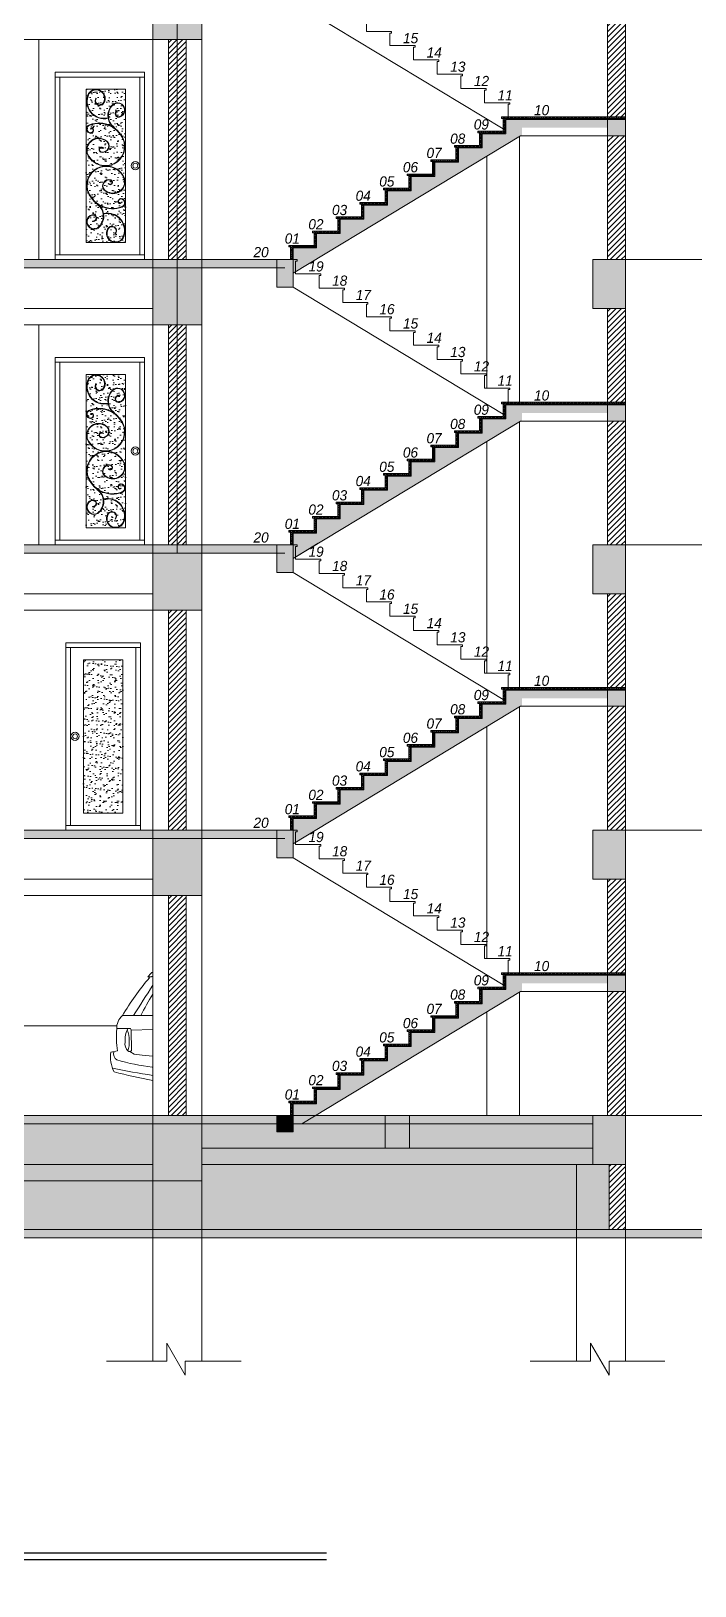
# Model space of a CAD drawing. Header units: millimetres. Extents: x -213 to 151, y -74 to 135.
# Drawn here: x -1.91 to 6.24, y -4.37 to 14.7 of the extents above; entities that cross this region are included whole.
import ezdxf

# ---------------------------------------------------------------- set-up
doc = ezdxf.new("R2010")
doc.units = ezdxf.units.MM
doc.header["$LTSCALE"] = 15
doc.linetypes.add('DASHDOTX2', pattern=[50.8, 25.4, -12.7, 0, -12.7])
doc.layers.add('251', color=251, linetype='Continuous')
doc.layers.add('G', color=8, linetype='Continuous')
doc.styles.get("Standard").update_dxf_attribs({"font": ''})
doc.styles.get('Standard').set_extended_font_data('Flux Architect', italic=True)
pattern_1 = [(45, (-665.703766, 9.939377), (-0.0336759605, 0.0336759605), [])]
pattern_2 = [(45, (-665.703766, 6.439377), (-0.0336759605, 0.0336759605), [])]
pattern_3 = [(45, (-665.703766, 2.939377), (-0.0336759605, 0.0336759605), [])]
pattern_4 = [(45, (-665.703766, -0.560623), (-0.0336759605, 0.0336759605), [])]

# ---------------------------------------------------------------- blocks, each defined once
blk = doc.blocks.new('Main Doorr')
at = {"lineweight": 9}
h = blk.add_hatch(dxfattribs=at)
h.set_pattern_fill('AR-SAND', color=153, scale=53.726984, style=0)
h.set_pattern_definition([(37.5, (633482.83, -6970.605), (-3.38444, 103.52243), [0, -81.66502, 0, -91.33587, 0, -87.30635]), (7.5, (633482.83, -6970.6), (95.08476, 151.6254), [0, -44.05613, 0, -73.60597, 0, -28.20667]), (327.5, (633416.74, -6970.605), (167.31345, 0.30404), [0, -26.86349, 0, -96.70857, 0, -126.25841]), (317.5, (633416.74, -6970.6), (161.51012, 47.15486), [0, -13.43175, 0, -63.39784, 0, -72.53143])])
h.paths.add_polyline_path([(664468, -64986), (664951, -64986), (664951, -63105), (664468, -63105)])
at = {"color": 7, "lineweight": 9}
for p, q in [((665186, -62955), (664086, -62955)), ((664146, -62955), (664146, -65135)), ((664468, -63105), (664468, -64986)), ((664951, -63105), (664468, -63105)), ((664951, -64986), (664951, -63105)), ((665126, -65135), (665126, -62955)), ((664468, -64986), (664951, -64986)), ((664086, -65135), (665186, -65135))]:
    blk.add_line(p, q, dxfattribs=at)
blk.add_lwpolyline([(664086, -65195), (665186, -65195), (665186, -62895), (664086, -62895)], close=True, dxfattribs=at)
at = {"lineweight": 9}
for points in [[(664738, -63461, -0.637528), (664498, -63159, -0.965658), (664687, -63270, -1.139609), (664589, -63214), (664593, -63218, 1.142963), (664682, -63267, 0.965814), (664503, -63161, 0.637746), (664737, -63456)], [(664811, -63578, -0.50473), (664808, -63283, -1.139136), (664878, -63446, -1.237533), (664872, -63364), (664872, -63369, 1.237959), (664877, -63441, 1.137294), (664811, -63287, 0.504199), (664814, -63573)], [(664608, -64513, -0.50473), (664611, -64809, -1.139136), (664541, -64645, -1.237533), (664547, -64728), (664547, -64722, 1.237959), (664542, -64650, 1.137294), (664608, -64804, 0.504199), (664605, -64518)], [(664681, -64630, -0.637528), (664921, -64933, -0.965658), (664732, -64822, -1.139609), (664830, -64877), (664826, -64874, 1.142963), (664737, -64824, 0.965814), (664916, -64930, 0.637746), (664682, -64636)]]:
    blk.add_lwpolyline(points, format="xyb", dxfattribs=at)
for points in [[(664521, -63590, -0.482932), (664554, -63590, -0.577559), (664521, -63646, -0.789134), (664508, -63541, -0.438143), (664938, -63753, -0.939322), (664477, -63887, -0.684665), (664707, -63731, -0.943765), (664645, -63876, -1.249985), (664681, -63826), (664677, -63830, 1.245946), (664647, -63871, 0.94511), (664704, -63735, 0.684848), (664482, -63886, 0.938331), (664933, -63754, 0.438005), (664510, -63546, 0.787082), (664522, -63640, 0.570854), (664550, -63593, 0.476031), (664525, -63593)], [(664898, -64502, -0.482932), (664865, -64501, -0.577559), (664898, -64445, -0.789134), (664911, -64550, -0.438143), (664481, -64339, -0.939322), (664942, -64204, -0.684665), (664713, -64360, -0.943765), (664774, -64216, -1.249985), (664738, -64265), (664742, -64261, 1.245946), (664772, -64221, 0.94511), (664715, -64356, 0.684848), (664937, -64205, 0.938331), (664486, -64337, 0.438005), (664909, -64545, 0.787082), (664898, -64451, 0.570854), (664870, -64498, 0.476031), (664894, -64498)]]:
    blk.add_lwpolyline(points, format="xyb", close=True, dxfattribs=at)
at = {"linetype": 'Continuous', "lineweight": 9}
blk.add_lwpolyline([(664951, -64986), (664468, -64986)], dxfattribs=at)
at = {"color": 7, "lineweight": 9}
for radius in [50, 30]:
    blk.add_circle((665071, -64043), radius, dxfattribs=at)
blk = doc.blocks.new('Indoor')
at = {"lineweight": 5}
h = blk.add_hatch(dxfattribs=at)
h.set_pattern_fill('AR-SAND', color=153, scale=53.726984, style=0)
h.set_pattern_definition([(37.5, (631289.6, 71959.21), (-3.38444, 103.52243), [0, -81.66502, 0, -91.33587, 0, -87.30635]), (7.5, (631289.6, 71959.21), (95.08476, 151.6254), [0, -44.05613, 0, -73.60597, 0, -28.20667]), (327.5, (631223.515, 71959.21), (167.31345, 0.30404), [0, -26.86349, 0, -96.70857, 0, -126.25841]), (317.5, (631223.52, 71959.21), (161.51012, 47.15486), [0, -13.43175, 0, -63.39784, 0, -72.53143])])
h.paths.add_polyline_path([(662275, 13944), (662758, 13944), (662758, 15824), (662275, 15824)])
at = {"color": 7, "lineweight": 5}
for p, q in [((662976, 16034), (662056, 16034)), ((662056, 16034), (662056, 13734)), ((662976, 13734), (662976, 16034)), ((662976, 15974), (662056, 15974)), ((662116, 15974), (662116, 13794)), ((662916, 13794), (662916, 15974)), ((662275, 15824), (662275, 13944)), ((662758, 15824), (662275, 15824)), ((662758, 13944), (662758, 15824)), ((662275, 13944), (662758, 13944)), ((662056, 13794), (662976, 13794)), ((662056, 13734), (662976, 13734))]:
    blk.add_line(p, q, dxfattribs=at)
at = {"linetype": 'Continuous', "lineweight": 5}
blk.add_lwpolyline([(662758, 13944), (662275, 13944)], dxfattribs=at)
at = {"color": 7, "lineweight": 5}
for radius in [50, 30]:
    blk.add_circle((662861, 14886), radius, dxfattribs=at)
blk = doc.blocks.new('01')
at = {"color": 1, "lineweight": -3}
for p, q in [((759112, -50321), (759788, -50321)), ((769811, -50321), (760388, -50321)), ((759796, -50401), (759112, -50401)), ((769811, -50401), (760379, -50401))]:
    blk.add_line(p, q, dxfattribs=at)
blk.add_circle((760088, -50321), 400, dxfattribs=at)

msp = doc.modelspace()

# ---------------------------------------------------------------- hatches: boundary and pattern name
at = {"linetype": 'Continuous', "lineweight": 13}
h = msp.add_hatch(color=256, dxfattribs=at)
h.dxf.hatch_style = 1
h.paths.add_polyline_path([(-0.417, 14.6), (0.183, 14.6), (0.183, 15.4), (-0.417, 15.4)])
at = {"linetype": 'Continuous', "lineweight": 13, "true_color": 0xb64b2b}
h = msp.add_hatch(dxfattribs=at)
h.set_pattern_fill('ANSI31', color=15, scale=0.015)
h.set_pattern_definition(pattern_1)
h.paths.add_polyline_path([(5.383, 13.42), (5.163, 13.42), (5.163, 11.9), (5.383, 11.9)])
h.paths.add_polyline_path([(5.383, 14.8), (5.163, 14.8), (5.163, 13.65), (5.383, 13.65)])
h = msp.add_hatch(dxfattribs=at)
h.set_pattern_fill('ANSI31', color=15, scale=0.015)
h.set_pattern_definition(pattern_1)
h.paths.add_polyline_path([(-0.227, 11.9), (-0.007, 11.9), (-0.007, 14.6), (-0.227, 14.6)])
at = {"linetype": 'Continuous', "lineweight": 13}
h = msp.add_hatch(dxfattribs=at)
h.set_pattern_fill('ANSI31', color=256, scale=0.005)
h.set_pattern_definition([(45, (-665.703766, 9.939377), (-0.01122532015, 0.01122532015), [])])
h.paths.add_polyline_path([(5.383, 13.63), (5.383, 13.65), (3.863, 13.65), (3.863, 13.63), (3.883, 13.63), (3.883, 13.475), (3.573, 13.475), (3.573, 13.455), (3.593, 13.455), (3.593, 13.3), (3.283, 13.3), (3.283, 13.28), (3.303, 13.28), (3.303, 13.125), (2.993, 13.125), (2.993, 13.105), (3.013, 13.105), (3.013, 12.95), (2.703, 12.95), (2.703, 12.93), (2.723, 12.93), (2.723, 12.775), (2.413, 12.775), (2.413, 12.755), (2.433, 12.755), (2.433, 12.6), (2.123, 12.6), (2.123, 12.58), (2.143, 12.58), (2.143, 12.425), (1.833, 12.425), (1.833, 12.405), (1.853, 12.405), (1.853, 12.25), (1.543, 12.25), (1.543, 12.23), (1.563, 12.23), (1.563, 12.075), (1.253, 12.075), (1.253, 12.055), (1.273, 12.055), (1.273, 11.9), (1.293, 11.9), (1.293, 12.055), (1.583, 12.055), (1.583, 12.23), (1.873, 12.23), (1.873, 12.405), (2.163, 12.405), (2.163, 12.58), (2.453, 12.58), (2.453, 12.755), (2.743, 12.755), (2.743, 12.93), (3.033, 12.93), (3.033, 13.105), (3.323, 13.105), (3.323, 13.28), (3.613, 13.28), (3.613, 13.455), (3.903, 13.455), (3.903, 13.63)])
h = msp.add_hatch(dxfattribs=at)
h.set_pattern_fill('ARKHID16', color=5, scale=0.03, pattern_type=2)
h.set_pattern_definition([(0, (-665.703766, 9.940877), (0.03, 0.03), [0.0015, -0.0105, 0, -0.015, 0, -0.003]), (0, (-665.703766, 9.949877), (0.03, 0.03), [0, -0.0105, 0.0015, -0.015, 0, -0.003]), (0, (-665.703766, 9.955877), (0.03, 0.03), [0, -0.012, 0, -0.0135, 0.0015, -0.003]), (0, (-665.703766, 9.967877), (0.03, 0.03), [0, -0.012, 0.0015, -0.0135, 0, -0.003]), (90, (-665.703766, 9.939377), (-0.03, 0.03), [0.0015, -0.0285]), (90, (-665.691766, 9.939377), (-0.03, 0.03), [-0.0105, 0.0015, -0.009, 0, -0.0075, 0.0015]), (90, (-665.676766, 9.939377), (-0.03, 0.03), [0, -0.015, 0.0015, -0.0075, 0, -0.006]), (90, (-665.700766, 9.939377), (-0.015, 0.015), [0, -0.0045, 0, -0.0045, 0, -0.006]), (90, (-665.697766, 9.940877), (-0.015, 0.015), [0, -0.006, 0, -0.0045, 0, -0.0045]), (90, (-665.694766, 9.939377), (-0.015, 0.015), [0, -0.006, 0, -0.006, 0, -0.003]), (90, (-665.688766, 9.942377), (-0.015, 0.015), [0, -0.0045, 0, -0.006, 0, -0.0045]), (45, (-665.703766, 9.939377), (2e-18, 0.02999999995), [0.0021213, -0.01272792, 0.0021213, -0.0254558868]), (135, (-665.691766, 9.939377), (2e-18, 0.02999999995), [-0.021213, 0.0021213, -0.0169708068, 0.0021213])])
h.paths.add_polyline_path([(1.293, 11.9), (1.293, 12.055), (1.583, 12.055), (1.583, 12.23), (1.873, 12.23), (1.873, 12.405), (2.163, 12.405), (2.163, 12.58), (2.453, 12.58), (2.453, 12.755), (2.743, 12.755), (2.743, 12.93), (3.033, 12.93), (3.033, 13.105), (3.323, 13.105), (3.323, 13.28), (3.613, 13.28), (3.613, 13.455), (3.903, 13.455), (3.903, 13.63), (5.383, 13.63), (5.383, 13.62), (3.913, 13.62), (3.913, 13.445), (3.623, 13.445), (3.623, 13.27), (3.333, 13.27), (3.333, 13.095), (3.043, 13.095), (3.043, 12.92), (2.753, 12.92), (2.753, 12.745), (2.463, 12.745), (2.463, 12.57), (2.173, 12.57), (2.173, 12.395), (1.883, 12.395), (1.883, 12.22), (1.593, 12.22), (1.593, 12.045), (1.303, 12.045), (1.303, 11.9)])
h = msp.add_hatch(color=256, dxfattribs=at)
h.dxf.hatch_style = 1
h.paths.add_polyline_path([(3.883, 13.292), (3.883, 13.445), (3.623, 13.445), (3.623, 13.27), (3.333, 13.27), (3.333, 13.095), (3.043, 13.095), (3.043, 12.92), (2.753, 12.92), (2.753, 12.745), (2.463, 12.745), (2.463, 12.57), (2.173, 12.57), (2.173, 12.395), (1.883, 12.395), (1.883, 12.22), (1.593, 12.22), (1.593, 12.045), (1.303, 12.045), (1.303, 11.9), (1.303, 11.735)])
h.paths.add_polyline_path([(4.113, 13.52), (5.163, 13.52), (5.163, 13.62), (3.913, 13.62), (3.913, 13.445), (3.883, 13.445), (3.883, 13.292), (4.095, 13.42), (4.113, 13.42)])
h.paths.add_polyline_path([(5.383, 13.62), (5.163, 13.62), (5.163, 13.42), (5.383, 13.42)])
h = msp.add_hatch(color=256, dxfattribs=at)
h.dxf.hatch_style = 1
h.paths.add_polyline_path([(-8.417, 11.9), (-9.217, 11.9), (-9.217, 11.8), (-8.417, 11.8)])
h.paths.add_polyline_path([(1.103, 11.8), (1.103, 11.9), (-7.817, 11.9), (-7.817, 11.8)])
h = msp.add_hatch(color=256, dxfattribs=at)
h.dxf.hatch_style = 1
h.paths.add_polyline_path([(-0.417, 11.1), (0.183, 11.1), (0.183, 11.9), (-0.417, 11.9)])
h = msp.add_hatch(color=256, dxfattribs=at)
h.dxf.hatch_style = 1
h.paths.add_polyline_path([(1.303, 11.9), (1.103, 11.9), (1.103, 11.56), (1.303, 11.56)])
h = msp.add_hatch(color=256, dxfattribs=at)
h.dxf.hatch_style = 1
h.paths.add_polyline_path([(4.983, 11.3), (5.383, 11.3), (5.383, 11.9), (4.983, 11.9)])
at = {"linetype": 'Continuous', "lineweight": 13, "true_color": 0xb64b2b}
h = msp.add_hatch(dxfattribs=at)
h.set_pattern_fill('ANSI31', color=15, scale=0.015)
h.set_pattern_definition(pattern_2)
h.paths.add_polyline_path([(5.383, 9.92), (5.163, 9.92), (5.163, 8.4), (5.383, 8.4)])
h.paths.add_polyline_path([(5.383, 11.3), (5.163, 11.3), (5.163, 10.15), (5.383, 10.15)])
h = msp.add_hatch(dxfattribs=at)
h.set_pattern_fill('ANSI31', color=15, scale=0.015)
h.set_pattern_definition(pattern_2)
h.paths.add_polyline_path([(-0.227, 8.4), (-0.007, 8.4), (-0.007, 11.1), (-0.227, 11.1)])
at = {"linetype": 'Continuous', "lineweight": 13}
h = msp.add_hatch(dxfattribs=at)
h.set_pattern_fill('ANSI31', color=256, scale=0.005)
h.set_pattern_definition([(45, (-665.703766, 6.439377), (-0.01122532015, 0.01122532015), [])])
h.paths.add_polyline_path([(5.383, 10.13), (5.383, 10.15), (3.863, 10.15), (3.863, 10.13), (3.883, 10.13), (3.883, 9.975), (3.573, 9.975), (3.573, 9.955), (3.593, 9.955), (3.593, 9.8), (3.283, 9.8), (3.283, 9.78), (3.303, 9.78), (3.303, 9.625), (2.993, 9.625), (2.993, 9.605), (3.013, 9.605), (3.013, 9.45), (2.703, 9.45), (2.703, 9.43), (2.723, 9.43), (2.723, 9.275), (2.413, 9.275), (2.413, 9.255), (2.433, 9.255), (2.433, 9.1), (2.123, 9.1), (2.123, 9.08), (2.143, 9.08), (2.143, 8.925), (1.833, 8.925), (1.833, 8.905), (1.853, 8.905), (1.853, 8.75), (1.543, 8.75), (1.543, 8.73), (1.563, 8.73), (1.563, 8.575), (1.253, 8.575), (1.253, 8.555), (1.273, 8.555), (1.273, 8.4), (1.293, 8.4), (1.293, 8.555), (1.583, 8.555), (1.583, 8.73), (1.873, 8.73), (1.873, 8.905), (2.163, 8.905), (2.163, 9.08), (2.453, 9.08), (2.453, 9.255), (2.743, 9.255), (2.743, 9.43), (3.033, 9.43), (3.033, 9.605), (3.323, 9.605), (3.323, 9.78), (3.613, 9.78), (3.613, 9.955), (3.903, 9.955), (3.903, 10.13)])
h = msp.add_hatch(dxfattribs=at)
h.set_pattern_fill('ARKHID16', color=5, scale=0.03, pattern_type=2)
h.set_pattern_definition([(0, (-665.703766, 6.440877), (0.03, 0.03), [0.0015, -0.0105, 0, -0.015, 0, -0.003]), (0, (-665.703766, 6.449877), (0.03, 0.03), [0, -0.0105, 0.0015, -0.015, 0, -0.003]), (0, (-665.703766, 6.455877), (0.03, 0.03), [0, -0.012, 0, -0.0135, 0.0015, -0.003]), (0, (-665.703766, 6.467877), (0.03, 0.03), [0, -0.012, 0.0015, -0.0135, 0, -0.003]), (90, (-665.703766, 6.439377), (-0.03, 0.03), [0.0015, -0.0285]), (90, (-665.691766, 6.439377), (-0.03, 0.03), [-0.0105, 0.0015, -0.009, 0, -0.0075, 0.0015]), (90, (-665.676766, 6.439377), (-0.03, 0.03), [0, -0.015, 0.0015, -0.0075, 0, -0.006]), (90, (-665.700766, 6.439377), (-0.015, 0.015), [0, -0.0045, 0, -0.0045, 0, -0.006]), (90, (-665.697766, 6.440877), (-0.015, 0.015), [0, -0.006, 0, -0.0045, 0, -0.0045]), (90, (-665.694766, 6.439377), (-0.015, 0.015), [0, -0.006, 0, -0.006, 0, -0.003]), (90, (-665.688766, 6.442377), (-0.015, 0.015), [0, -0.0045, 0, -0.006, 0, -0.0045]), (45, (-665.703766, 6.439377), (2e-18, 0.02999999995), [0.0021213, -0.01272792, 0.0021213, -0.0254558868]), (135, (-665.691766, 6.439377), (2e-18, 0.02999999995), [-0.021213, 0.0021213, -0.0169708068, 0.0021213])])
h.paths.add_polyline_path([(1.293, 8.4), (1.293, 8.555), (1.583, 8.555), (1.583, 8.73), (1.873, 8.73), (1.873, 8.905), (2.163, 8.905), (2.163, 9.08), (2.453, 9.08), (2.453, 9.255), (2.743, 9.255), (2.743, 9.43), (3.033, 9.43), (3.033, 9.605), (3.323, 9.605), (3.323, 9.78), (3.613, 9.78), (3.613, 9.955), (3.903, 9.955), (3.903, 10.13), (5.383, 10.13), (5.383, 10.12), (3.913, 10.12), (3.913, 9.945), (3.623, 9.945), (3.623, 9.77), (3.333, 9.77), (3.333, 9.595), (3.043, 9.595), (3.043, 9.42), (2.753, 9.42), (2.753, 9.245), (2.463, 9.245), (2.463, 9.07), (2.173, 9.07), (2.173, 8.895), (1.883, 8.895), (1.883, 8.72), (1.593, 8.72), (1.593, 8.545), (1.303, 8.545), (1.303, 8.4)])
h = msp.add_hatch(color=256, dxfattribs=at)
h.dxf.hatch_style = 1
h.paths.add_polyline_path([(3.883, 9.792), (3.883, 9.945), (3.623, 9.945), (3.623, 9.77), (3.333, 9.77), (3.333, 9.595), (3.043, 9.595), (3.043, 9.42), (2.753, 9.42), (2.753, 9.245), (2.463, 9.245), (2.463, 9.07), (2.173, 9.07), (2.173, 8.895), (1.883, 8.895), (1.883, 8.72), (1.593, 8.72), (1.593, 8.545), (1.303, 8.545), (1.303, 8.4), (1.303, 8.235)])
h.paths.add_polyline_path([(4.113, 10.02), (5.163, 10.02), (5.163, 10.12), (3.913, 10.12), (3.913, 9.945), (3.883, 9.945), (3.883, 9.792), (4.095, 9.92), (4.113, 9.92)])
h.paths.add_polyline_path([(5.383, 10.12), (5.163, 10.12), (5.163, 9.92), (5.383, 9.92)])
h = msp.add_hatch(color=256, dxfattribs=at)
h.dxf.hatch_style = 1
h.paths.add_polyline_path([(-8.417, 8.4), (-9.217, 8.4), (-9.217, 8.3), (-8.417, 8.3)])
h.paths.add_polyline_path([(1.103, 8.3), (1.103, 8.4), (-7.817, 8.4), (-7.817, 8.3)])
h = msp.add_hatch(color=256, dxfattribs=at)
h.dxf.hatch_style = 1
h.paths.add_polyline_path([(1.103, 8.3), (1.103, 8.4), (-7.817, 8.4), (-7.817, 8.3)])
h = msp.add_hatch(color=256, dxfattribs=at)
h.dxf.hatch_style = 1
h.paths.add_polyline_path([(-0.417, 7.6), (0.183, 7.6), (0.183, 8.4), (-0.417, 8.4)])
h = msp.add_hatch(color=256, dxfattribs=at)
h.dxf.hatch_style = 1
h.paths.add_polyline_path([(-0.417, 7.6), (0.183, 7.6), (0.183, 8.4), (-0.417, 8.4)])
h = msp.add_hatch(color=256, dxfattribs=at)
h.dxf.hatch_style = 1
h.paths.add_polyline_path([(1.303, 8.4), (1.103, 8.4), (1.103, 8.06), (1.303, 8.06)])
h = msp.add_hatch(color=256, dxfattribs=at)
h.dxf.hatch_style = 1
h.paths.add_polyline_path([(1.303, 8.4), (1.103, 8.4), (1.103, 8.06), (1.303, 8.06)])
h = msp.add_hatch(color=256, dxfattribs=at)
h.dxf.hatch_style = 1
h.paths.add_polyline_path([(4.983, 7.8), (5.383, 7.8), (5.383, 8.4), (4.983, 8.4)])
at = {"linetype": 'Continuous', "lineweight": 13, "true_color": 0xb64b2b}
h = msp.add_hatch(dxfattribs=at)
h.set_pattern_fill('ANSI31', color=15, scale=0.015)
h.set_pattern_definition(pattern_3)
h.paths.add_polyline_path([(5.383, 6.42), (5.163, 6.42), (5.163, 4.9), (5.383, 4.9)])
h.paths.add_polyline_path([(5.383, 7.8), (5.163, 7.8), (5.163, 6.65), (5.383, 6.65)])
h = msp.add_hatch(dxfattribs=at)
h.set_pattern_fill('ANSI31', color=15, scale=0.015)
h.set_pattern_definition(pattern_3)
h.paths.add_polyline_path([(-0.227, 4.9), (-0.007, 4.9), (-0.007, 7.6), (-0.227, 7.6)])
at = {"linetype": 'Continuous', "lineweight": 13}
h = msp.add_hatch(dxfattribs=at)
h.set_pattern_fill('ANSI31', color=256, scale=0.005)
h.set_pattern_definition([(45, (-665.703766, 2.939377), (-0.01122532015, 0.01122532015), [])])
h.paths.add_polyline_path([(5.383, 6.63), (5.383, 6.65), (3.863, 6.65), (3.863, 6.63), (3.883, 6.63), (3.883, 6.475), (3.573, 6.475), (3.573, 6.455), (3.593, 6.455), (3.593, 6.3), (3.283, 6.3), (3.283, 6.28), (3.303, 6.28), (3.303, 6.125), (2.993, 6.125), (2.993, 6.105), (3.013, 6.105), (3.013, 5.95), (2.703, 5.95), (2.703, 5.93), (2.723, 5.93), (2.723, 5.775), (2.413, 5.775), (2.413, 5.755), (2.433, 5.755), (2.433, 5.6), (2.123, 5.6), (2.123, 5.58), (2.143, 5.58), (2.143, 5.425), (1.833, 5.425), (1.833, 5.405), (1.853, 5.405), (1.853, 5.25), (1.543, 5.25), (1.543, 5.23), (1.563, 5.23), (1.563, 5.075), (1.253, 5.075), (1.253, 5.055), (1.273, 5.055), (1.273, 4.9), (1.293, 4.9), (1.293, 5.055), (1.583, 5.055), (1.583, 5.23), (1.873, 5.23), (1.873, 5.405), (2.163, 5.405), (2.163, 5.58), (2.453, 5.58), (2.453, 5.755), (2.743, 5.755), (2.743, 5.93), (3.033, 5.93), (3.033, 6.105), (3.323, 6.105), (3.323, 6.28), (3.613, 6.28), (3.613, 6.455), (3.903, 6.455), (3.903, 6.63)])
h = msp.add_hatch(dxfattribs=at)
h.set_pattern_fill('ARKHID16', color=5, scale=0.03, pattern_type=2)
h.set_pattern_definition([(0, (-665.703766, 2.940877), (0.03, 0.03), [0.0015, -0.0105, 0, -0.015, 0, -0.003]), (0, (-665.703766, 2.949877), (0.03, 0.03), [0, -0.0105, 0.0015, -0.015, 0, -0.003]), (0, (-665.703766, 2.955877), (0.03, 0.03), [0, -0.012, 0, -0.0135, 0.0015, -0.003]), (0, (-665.703766, 2.967877), (0.03, 0.03), [0, -0.012, 0.0015, -0.0135, 0, -0.003]), (90, (-665.703766, 2.939377), (-0.03, 0.03), [0.0015, -0.0285]), (90, (-665.691766, 2.939377), (-0.03, 0.03), [-0.0105, 0.0015, -0.009, 0, -0.0075, 0.0015]), (90, (-665.676766, 2.939377), (-0.03, 0.03), [0, -0.015, 0.0015, -0.0075, 0, -0.006]), (90, (-665.700766, 2.939377), (-0.015, 0.015), [0, -0.0045, 0, -0.0045, 0, -0.006]), (90, (-665.697766, 2.940877), (-0.015, 0.015), [0, -0.006, 0, -0.0045, 0, -0.0045]), (90, (-665.694766, 2.939377), (-0.015, 0.015), [0, -0.006, 0, -0.006, 0, -0.003]), (90, (-665.688766, 2.942377), (-0.015, 0.015), [0, -0.0045, 0, -0.006, 0, -0.0045]), (45, (-665.703766, 2.939377), (2e-18, 0.02999999995), [0.0021213, -0.01272792, 0.0021213, -0.0254558868]), (135, (-665.691766, 2.939377), (2e-18, 0.02999999995), [-0.021213, 0.0021213, -0.0169708068, 0.0021213])])
h.paths.add_polyline_path([(1.293, 4.9), (1.293, 5.055), (1.583, 5.055), (1.583, 5.23), (1.873, 5.23), (1.873, 5.405), (2.163, 5.405), (2.163, 5.58), (2.453, 5.58), (2.453, 5.755), (2.743, 5.755), (2.743, 5.93), (3.033, 5.93), (3.033, 6.105), (3.323, 6.105), (3.323, 6.28), (3.613, 6.28), (3.613, 6.455), (3.903, 6.455), (3.903, 6.63), (5.383, 6.63), (5.383, 6.62), (3.913, 6.62), (3.913, 6.445), (3.623, 6.445), (3.623, 6.27), (3.333, 6.27), (3.333, 6.095), (3.043, 6.095), (3.043, 5.92), (2.753, 5.92), (2.753, 5.745), (2.463, 5.745), (2.463, 5.57), (2.173, 5.57), (2.173, 5.395), (1.883, 5.395), (1.883, 5.22), (1.593, 5.22), (1.593, 5.045), (1.303, 5.045), (1.303, 4.9)])
h = msp.add_hatch(color=256, dxfattribs=at)
h.dxf.hatch_style = 1
h.paths.add_polyline_path([(3.883, 6.292), (3.883, 6.445), (3.623, 6.445), (3.623, 6.27), (3.333, 6.27), (3.333, 6.095), (3.043, 6.095), (3.043, 5.92), (2.753, 5.92), (2.753, 5.745), (2.463, 5.745), (2.463, 5.57), (2.173, 5.57), (2.173, 5.395), (1.883, 5.395), (1.883, 5.22), (1.593, 5.22), (1.593, 5.045), (1.303, 5.045), (1.303, 4.9), (1.303, 4.735)])
h.paths.add_polyline_path([(4.113, 6.52), (5.163, 6.52), (5.163, 6.62), (3.913, 6.62), (3.913, 6.445), (3.883, 6.445), (3.883, 6.292), (4.095, 6.42), (4.113, 6.42)])
h.paths.add_polyline_path([(5.383, 6.62), (5.163, 6.62), (5.163, 6.42), (5.383, 6.42)])
h = msp.add_hatch(color=256, dxfattribs=at)
h.dxf.hatch_style = 1
h.paths.add_polyline_path([(1.103, 4.8), (1.103, 4.9), (-7.817, 4.9), (-7.817, 4.8)])
h = msp.add_hatch(color=256, dxfattribs=at)
h.dxf.hatch_style = 1
h.paths.add_polyline_path([(-0.417, 4.1), (0.183, 4.1), (0.183, 4.9), (-0.417, 4.9)])
h = msp.add_hatch(color=256, dxfattribs=at)
h.dxf.hatch_style = 1
h.paths.add_polyline_path([(1.303, 4.9), (1.103, 4.9), (1.103, 4.56), (1.303, 4.56)])
h = msp.add_hatch(color=256, dxfattribs=at)
h.dxf.hatch_style = 1
h.paths.add_polyline_path([(4.983, 4.3), (5.383, 4.3), (5.383, 4.9), (4.983, 4.9)])
at = {"linetype": 'Continuous', "lineweight": 13, "true_color": 0xb64b2b}
h = msp.add_hatch(dxfattribs=at)
h.set_pattern_fill('ANSI31', color=15, scale=0.015)
h.set_pattern_definition(pattern_4)
h.paths.add_polyline_path([(5.383, 2.92), (5.163, 2.92), (5.163, 1.4), (5.383, 1.4)])
h.paths.add_polyline_path([(5.383, 4.3), (5.163, 4.3), (5.163, 3.15), (5.383, 3.15)])
h = msp.add_hatch(dxfattribs=at)
h.set_pattern_fill('ANSI31', color=15, scale=0.015)
h.set_pattern_definition(pattern_4)
h.paths.add_polyline_path([(-0.227, 1.4), (-0.007, 1.4), (-0.007, 4.1), (-0.227, 4.1)])
at = {"linetype": 'Continuous', "lineweight": 13}
h = msp.add_hatch(dxfattribs=at)
h.set_pattern_fill('ANSI31', color=256, scale=0.005)
h.set_pattern_definition([(45, (-665.703766, -0.560623), (-0.01122532015, 0.01122532015), [])])
h.paths.add_polyline_path([(5.383, 3.13), (5.383, 3.15), (3.863, 3.15), (3.863, 3.13), (3.883, 3.13), (3.883, 2.975), (3.573, 2.975), (3.573, 2.955), (3.593, 2.955), (3.593, 2.8), (3.283, 2.8), (3.283, 2.78), (3.303, 2.78), (3.303, 2.625), (2.993, 2.625), (2.993, 2.605), (3.013, 2.605), (3.013, 2.45), (2.703, 2.45), (2.703, 2.43), (2.723, 2.43), (2.723, 2.275), (2.413, 2.275), (2.413, 2.255), (2.433, 2.255), (2.433, 2.1), (2.123, 2.1), (2.123, 2.08), (2.143, 2.08), (2.143, 1.925), (1.833, 1.925), (1.833, 1.905), (1.853, 1.905), (1.853, 1.75), (1.543, 1.75), (1.543, 1.73), (1.563, 1.73), (1.563, 1.575), (1.253, 1.575), (1.253, 1.555), (1.273, 1.555), (1.273, 1.4), (1.293, 1.4), (1.293, 1.555), (1.583, 1.555), (1.583, 1.73), (1.873, 1.73), (1.873, 1.905), (2.163, 1.905), (2.163, 2.08), (2.453, 2.08), (2.453, 2.255), (2.743, 2.255), (2.743, 2.43), (3.033, 2.43), (3.033, 2.605), (3.323, 2.605), (3.323, 2.78), (3.613, 2.78), (3.613, 2.955), (3.903, 2.955), (3.903, 3.13)])
h = msp.add_hatch(dxfattribs=at)
h.set_pattern_fill('ARKHID16', color=5, scale=0.03, pattern_type=2)
h.set_pattern_definition([(0, (-665.703766, -0.559123), (0.03, 0.03), [0.0015, -0.0105, 0, -0.015, 0, -0.003]), (0, (-665.703766, -0.550123), (0.03, 0.03), [0, -0.0105, 0.0015, -0.015, 0, -0.003]), (0, (-665.703766, -0.544123), (0.03, 0.03), [0, -0.012, 0, -0.0135, 0.0015, -0.003]), (0, (-665.703766, -0.532123), (0.03, 0.03), [0, -0.012, 0.0015, -0.0135, 0, -0.003]), (90, (-665.703766, -0.560623), (-0.03, 0.03), [0.0015, -0.0285]), (90, (-665.691766, -0.560623), (-0.03, 0.03), [-0.0105, 0.0015, -0.009, 0, -0.0075, 0.0015]), (90, (-665.676766, -0.560623), (-0.03, 0.03), [0, -0.015, 0.0015, -0.0075, 0, -0.006]), (90, (-665.700766, -0.560623), (-0.015, 0.015), [0, -0.0045, 0, -0.0045, 0, -0.006]), (90, (-665.697766, -0.559123), (-0.015, 0.015), [0, -0.006, 0, -0.0045, 0, -0.0045]), (90, (-665.694766, -0.560623), (-0.015, 0.015), [0, -0.006, 0, -0.006, 0, -0.003]), (90, (-665.688766, -0.557623), (-0.015, 0.015), [0, -0.0045, 0, -0.006, 0, -0.0045]), (45, (-665.703766, -0.560623), (2e-18, 0.02999999995), [0.0021213, -0.01272792, 0.0021213, -0.0254558868]), (135, (-665.691766, -0.560623), (2e-18, 0.02999999995), [-0.021213, 0.0021213, -0.0169708068, 0.0021213])])
h.paths.add_polyline_path([(1.293, 1.4), (1.293, 1.555), (1.583, 1.555), (1.583, 1.73), (1.873, 1.73), (1.873, 1.905), (2.163, 1.905), (2.163, 2.08), (2.453, 2.08), (2.453, 2.255), (2.743, 2.255), (2.743, 2.43), (3.033, 2.43), (3.033, 2.605), (3.323, 2.605), (3.323, 2.78), (3.613, 2.78), (3.613, 2.955), (3.903, 2.955), (3.903, 3.13), (5.383, 3.13), (5.383, 3.12), (3.913, 3.12), (3.913, 2.945), (3.623, 2.945), (3.623, 2.77), (3.333, 2.77), (3.333, 2.595), (3.043, 2.595), (3.043, 2.42), (2.753, 2.42), (2.753, 2.245), (2.463, 2.245), (2.463, 2.07), (2.173, 2.07), (2.173, 1.895), (1.883, 1.895), (1.883, 1.72), (1.593, 1.72), (1.593, 1.545), (1.303, 1.545), (1.303, 1.4)])
h = msp.add_hatch(color=256, dxfattribs=at)
h.dxf.hatch_style = 1
h.paths.add_polyline_path([(4.113, 3.02), (5.163, 3.02), (5.163, 3.12), (3.913, 3.12), (3.913, 2.945), (3.883, 2.945), (3.883, 2.792), (4.095, 2.92), (4.113, 2.92)])
h.paths.add_polyline_path([(5.383, 3.12), (5.163, 3.12), (5.163, 2.92), (5.383, 2.92)])
h.paths.add_polyline_path([(1.303, 1.3), (1.41, 1.3), (3.883, 2.792), (3.883, 2.945), (3.623, 2.945), (3.623, 2.77), (3.333, 2.77), (3.333, 2.595), (3.043, 2.595), (3.043, 2.42), (2.753, 2.42), (2.753, 2.245), (2.463, 2.245), (2.463, 2.07), (2.173, 2.07), (2.173, 1.895), (1.883, 1.895), (1.883, 1.72), (1.593, 1.72), (1.593, 1.545), (1.303, 1.545)])
h = msp.add_hatch(color=256, dxfattribs=at)
h.dxf.hatch_style = 1
h.paths.add_polyline_path([(4.983, 1.3), (4.983, 1.4), (-7.817, 1.4), (-7.817, 1.3)])
h = msp.add_hatch(color=256, dxfattribs=at)
h.dxf.hatch_style = 1
h.paths.add_polyline_path([(-0.417, 0.6), (0.183, 0.6), (0.183, 1.4), (-0.417, 1.4)])
h = msp.add_hatch(color=256, dxfattribs=at)
h.dxf.hatch_style = 1
h.paths.add_polyline_path([(1.303, 1.4), (1.103, 1.4), (1.103, 1.2), (1.303, 1.2)])
h = msp.add_hatch(color=256, dxfattribs=at)
h.dxf.hatch_style = 1
h.paths.add_polyline_path([(2.733, 1.4), (2.433, 1.4), (2.433, 1), (2.733, 1)])
h = msp.add_hatch(color=256, dxfattribs=at)
h.dxf.hatch_style = 1
h.paths.add_polyline_path([(4.983, 0.8), (5.383, 0.8), (5.383, 1.4), (4.983, 1.4)])
h = msp.add_hatch(dxfattribs=at)
h.set_pattern_fill('AR-CONC', color=256, scale=0.002)
h.set_pattern_definition([(50, (-665.70377, 52.23938), (0.36436934, -0.03187817), [0.0381, -0.4191]), (355, (-665.70377, 52.23938), (-0.07048684, 0.3821137), [0.03048, -0.33528117]), (100.451445, (-665.6734, 52.23672), (0.2938825, 0.3502355), [0.03238002, -0.35618049]), (46.1842, (-665.70377, 52.34098), (0.54215808, -0.08408466), [0.05715, -0.62865]), (96.63556, (-665.6586, 52.33397), (0.47480827, 0.49485225), [0.04857005, -0.5342712]), (351.18415, (-665.70377, 52.341), (0.47480827, 0.49485225), [0.04571993, -0.50291946]), (21, (-665.65297, 52.31558), (0.30322878, -0.2045304), [0.0381, -0.4191]), (326, (-665.65297, 52.31558), (0.12360406, 0.36837593), [0.03048, -0.33528]), (71.451445, (-665.6277, 52.29853), (0.42683284, 0.16384554), [0.03238002, -0.35617988]), (37.5, (-665.70377, 52.23938), (0.006177207, 0.169110078), [0, -0.331216, 0, -0.34036, 0, -0.33655]), (7.5, (-665.70377, 52.23938), (0.133639325, 0.20036115), [0, -0.194056, 0, -0.323596, 0, -0.12827]), (327.5, (-665.81705, 52.23938), (0.27118119, -0.011457488), [0, -0.127, 0, -0.39624, 0, -0.52578]), (317.5, (-665.86785, 52.23938), (0.29625836, 0.05085298), [0, -0.1651, 0, -0.263144, 0, -0.37338])])
h.paths.add_polyline_path([(-8.417, 0.6), (-8.417, 1.072), (-10.194, 0), (-8.417, 0)])
h.paths.add_polyline_path([(-7.817, 0.6), (-8.117, 0.6), (-8.117, 0), (-7.817, 0)])
h.paths.add_polyline_path([(-8.117, 0.6), (-8.217, 0.6), (-8.217, 0), (-8.117, 0)])
h.paths.add_polyline_path([(-0.417, 0.6), (-7.817, 0.6), (-7.817, 0), (-0.417, 0)])
h.paths.add_polyline_path([(-0.417, 0.8), (-7.817, 0.8), (-7.817, 0.6), (-0.417, 0.6)])
h.paths.add_polyline_path([(-4.317, 1.3), (-7.817, 1.3), (-7.817, 0.8), (-4.317, 0.8)])
h.paths.add_polyline_path([(-0.417, 1.3), (-3.917, 1.3), (-3.917, 0.8), (-0.417, 0.8)])
h.paths.add_polyline_path([(-0.117, 0.6), (-0.417, 0.6), (-0.417, 0), (-0.117, 0)])
h.paths.add_polyline_path([(0.183, 0.6), (-0.117, 0.6), (-0.117, 0), (0.183, 0)])
h.paths.add_polyline_path([(3.883, 0.8), (0.183, 0.8), (0.183, 0.6), (0.183, 0), (3.883, 0)])
h.paths.add_polyline_path([(3.883, 1), (0.183, 1), (0.183, 0.8), (3.883, 0.8)])
h.paths.add_polyline_path([(2.433, 1.3), (1.303, 1.3), (1.303, 1.2), (1.103, 1.2), (1.103, 1.3), (0.183, 1.3), (0.183, 1), (2.433, 1)])
h.paths.add_polyline_path([(4.783, 0.8), (3.883, 0.8), (3.883, 0), (4.783, 0)])
h.paths.add_polyline_path([(4.983, 1), (3.883, 1), (3.883, 0.8), (4.983, 0.8)])
h.paths.add_polyline_path([(3.883, 1.3), (2.733, 1.3), (2.733, 1), (3.883, 1)])
h.paths.add_polyline_path([(4.983, 1.3), (3.883, 1.3), (3.883, 1), (4.983, 1)])
h.paths.add_polyline_path([(5.183, 0.8), (4.983, 0.8), (4.783, 0.8), (4.783, 0), (5.183, 0)])
at = {"linetype": 'Continuous', "lineweight": 13, "true_color": 0xb64b2b}
h = msp.add_hatch(dxfattribs=at)
h.set_pattern_fill('ANSI31', color=15, scale=0.015)
h.set_pattern_definition([(45, (-665.703766, 52.239377), (-0.0336759605, 0.0336759605), [])])
h.paths.add_polyline_path([(5.383, 0), (5.383, 0.8), (5.183, 0.8), (5.183, 0)])
at = {"linetype": 'Continuous', "lineweight": 13}
h = msp.add_hatch(color=256, dxfattribs=at)
h.dxf.hatch_style = 1
h.paths.add_polyline_path([(-15.143, 0), (10.667, 0), (10.667, -0.1), (-15.143, -0.1)])

# ---------------------------------------------------------------- linework, layer by layer
at = {"color": 6, "linetype": 'DASHDOTX2', "lineweight": 13}
msp.add_line((-0.117, 32.9), (-0.117, 8.3), dxfattribs=at)
at = {"linetype": 'Continuous', "lineweight": 13}
for p, q in [((0.183, 32.9), (0.183, 8.3)), ((1.303, 11.735), (4.095, 13.42)), ((4.083, 13.413), (4.083, 10.15)), ((3.683, 13.171), (3.683, 10.325)), ((1.303, 8.235), (4.095, 9.92)), ((4.083, 9.913), (4.083, 8.4)), ((3.683, 9.671), (3.683, 8.4)), ((0.183, 8.4), (0.183, -1.614)), ((1.303, 8.235), (1.611, 8.421)), ((3.683, 8.4), (3.683, 6.825)), ((4.083, 8.4), (4.083, 6.65)), ((1.303, 4.735), (4.095, 6.42)), ((4.083, 6.413), (4.083, 3.15)), ((3.683, 6.171), (3.683, 3.325)), ((0.183, 2.5), (0.183, 4.459)), ((1.41, 1.3), (4.095, 2.92)), ((4.083, 2.913), (4.083, 1.4)), ((3.683, 2.671), (3.683, 1.4))]:
    msp.add_line(p, q, dxfattribs=at)
for points in [[(-0.417, 8.3), (-0.417, 32.9)], [(3.883, 13.503), (1.303, 15.06)], [(2.203, 14.855), (2.203, 14.7), (2.513, 14.7), (2.513, 14.68), (2.493, 14.68), (2.493, 14.525), (2.803, 14.525), (2.803, 14.505), (2.783, 14.505), (2.783, 14.35), (3.093, 14.35), (3.093, 14.33), (3.073, 14.33), (3.073, 14.175), (3.383, 14.175), (3.383, 14.155), (3.363, 14.155), (3.363, 14), (3.673, 14), (3.673, 13.98), (3.653, 13.98), (3.653, 13.825), (3.963, 13.825), (3.963, 13.805), (3.943, 13.805), (3.943, 13.65), (3.963, 13.65)], [(-7.817, 14.6), (-0.417, 14.6)], [(-1.817, 11.9), (-1.817, 14.6)], [(5.383, 13.62), (3.913, 13.62), (3.913, 13.445), (3.623, 13.445), (3.623, 13.27), (3.333, 13.27), (3.333, 13.095), (3.043, 13.095), (3.043, 12.92), (2.753, 12.92), (2.753, 12.745), (2.463, 12.745), (2.463, 12.57), (2.173, 12.57), (2.173, 12.395), (1.883, 12.395), (1.883, 12.22), (1.593, 12.22), (1.593, 12.045), (1.303, 12.045), (1.303, 11.9)], [(4.095, 13.42), (5.383, 13.42)], [(1.203, 11.9), (-8.417, 11.9)], [(1.043, 11.9), (1.353, 11.9), (1.353, 11.88), (1.333, 11.88), (1.333, 11.725), (1.643, 11.725), (1.643, 11.705), (1.623, 11.705), (1.623, 11.55), (1.933, 11.55), (1.933, 11.53), (1.913, 11.53), (1.913, 11.375), (2.223, 11.375), (2.223, 11.355), (2.203, 11.355), (2.203, 11.2), (2.513, 11.2), (2.513, 11.18), (2.493, 11.18), (2.493, 11.025), (2.803, 11.025), (2.803, 11.005), (2.783, 11.005), (2.783, 10.85), (3.093, 10.85), (3.093, 10.83), (3.073, 10.83), (3.073, 10.675), (3.383, 10.675), (3.383, 10.655), (3.363, 10.655), (3.363, 10.5), (3.673, 10.5), (3.673, 10.48), (3.653, 10.48), (3.653, 10.325), (3.963, 10.325), (3.963, 10.305), (3.943, 10.305), (3.943, 10.15), (3.963, 10.15)], [(1.233, 11.9), (1.303, 11.9)], [(10.24, 11.9), (5.383, 11.9)], [(-9.217, 11.8), (1.203, 11.8)], [(3.883, 10.003), (1.303, 11.56)], [(-7.817, 11.3), (-0.417, 11.3)], [(-7.817, 11.1), (-0.417, 11.1)], [(-1.817, 8.4), (-1.817, 11.1)], [(5.383, 10.12), (3.913, 10.12), (3.913, 9.945), (3.623, 9.945), (3.623, 9.77), (3.333, 9.77), (3.333, 9.595), (3.043, 9.595), (3.043, 9.42), (2.753, 9.42), (2.753, 9.245), (2.463, 9.245), (2.463, 9.07), (2.173, 9.07), (2.173, 8.895), (1.883, 8.895), (1.883, 8.72), (1.593, 8.72), (1.593, 8.545), (1.303, 8.545), (1.303, 8.4)], [(4.095, 9.92), (5.383, 9.92)], [(1.203, 8.4), (-8.417, 8.4)], [(1.203, 8.4), (-8.417, 8.4)], [(-0.417, -1.614), (-0.417, 8.4)], [(0.183, 8.3), (0.183, 8.4), (-0.417, 8.4), (-0.417, 8.3)], [(-0.227, 8.4), (-0.007, 8.4)], [(1.043, 8.4), (1.353, 8.4), (1.353, 8.38), (1.333, 8.38), (1.333, 8.225), (1.643, 8.225), (1.643, 8.205), (1.623, 8.205), (1.623, 8.05), (1.933, 8.05), (1.933, 8.03), (1.913, 8.03), (1.913, 7.875), (2.223, 7.875), (2.223, 7.855), (2.203, 7.855), (2.203, 7.7), (2.513, 7.7), (2.513, 7.68), (2.493, 7.68), (2.493, 7.525), (2.803, 7.525), (2.803, 7.505), (2.783, 7.505), (2.783, 7.35), (3.093, 7.35), (3.093, 7.33), (3.073, 7.33), (3.073, 7.175), (3.383, 7.175), (3.383, 7.155), (3.363, 7.155), (3.363, 7), (3.673, 7), (3.673, 6.98), (3.653, 6.98), (3.653, 6.825), (3.963, 6.825), (3.963, 6.805), (3.943, 6.805), (3.943, 6.65), (3.963, 6.65)], [(1.233, 8.4), (1.303, 8.4)], [(1.233, 8.4), (1.303, 8.4)], [(5.163, 8.4), (5.383, 8.4)], [(10.24, 8.4), (5.383, 8.4)], [(10.24, 8.4), (5.383, 8.4)], [(-9.217, 8.3), (1.203, 8.3)], [(-8.417, 8.3), (1.203, 8.3)], [(3.883, 6.503), (1.303, 8.06)], [(-7.817, 7.8), (-0.417, 7.8)], [(-7.817, 7.8), (-0.417, 7.8)], [(-0.417, 7.6), (-0.417, 7.8)], [(-0.417, 7.8), (-0.417, 7.6), (0.183, 7.6)], [(-7.817, 7.6), (-0.417, 7.6)], [(-3.602, 7.6), (-0.417, 7.6)], [(-0.007, 7.6), (-0.227, 7.6)], [(5.383, 6.62), (3.913, 6.62), (3.913, 6.445), (3.623, 6.445), (3.623, 6.27), (3.333, 6.27), (3.333, 6.095), (3.043, 6.095), (3.043, 5.92), (2.753, 5.92), (2.753, 5.745), (2.463, 5.745), (2.463, 5.57), (2.173, 5.57), (2.173, 5.395), (1.883, 5.395), (1.883, 5.22), (1.593, 5.22), (1.593, 5.045), (1.303, 5.045), (1.303, 4.9)], [(4.095, 6.42), (5.383, 6.42)], [(1.203, 4.9), (-8.417, 4.9)], [(-8.417, 4.8), (1.203, 4.8)], [(1.043, 4.9), (1.353, 4.9), (1.353, 4.88), (1.333, 4.88), (1.333, 4.725), (1.643, 4.725), (1.643, 4.705), (1.623, 4.705), (1.623, 4.55), (1.933, 4.55), (1.933, 4.53), (1.913, 4.53), (1.913, 4.375), (2.223, 4.375), (2.223, 4.355), (2.203, 4.355), (2.203, 4.2), (2.513, 4.2), (2.513, 4.18), (2.493, 4.18), (2.493, 4.025), (2.803, 4.025), (2.803, 4.005), (2.783, 4.005), (2.783, 3.85), (3.093, 3.85), (3.093, 3.83), (3.073, 3.83), (3.073, 3.675), (3.383, 3.675), (3.383, 3.655), (3.363, 3.655), (3.363, 3.5), (3.673, 3.5), (3.673, 3.48), (3.653, 3.48), (3.653, 3.325), (3.963, 3.325), (3.963, 3.305), (3.943, 3.305), (3.943, 3.15), (3.963, 3.15)], [(1.233, 4.9), (1.303, 4.9)], [(10.24, 4.9), (5.383, 4.9)], [(3.883, 3.003), (1.303, 4.56)], [(-7.817, 4.3), (-0.417, 4.3)], [(-7.817, 4.1), (-0.417, 4.1)], [(5.383, 3.12), (3.913, 3.12), (3.913, 2.945), (3.623, 2.945), (3.623, 2.77), (3.333, 2.77), (3.333, 2.595), (3.043, 2.595), (3.043, 2.42), (2.753, 2.42), (2.753, 2.245), (2.463, 2.245), (2.463, 2.07), (2.173, 2.07), (2.173, 1.895), (1.883, 1.895), (1.883, 1.72), (1.593, 1.72), (1.593, 1.545), (1.303, 1.545), (1.303, 1.4)], [(4.095, 2.92), (5.383, 2.92)], [(4.983, 1.4), (-8.417, 1.4)], [(1.233, 1.4), (1.303, 1.4)], [(10.24, 1.4), (5.383, 1.4)], [(-8.417, 1.3), (4.983, 1.3)], [(4.983, 1), (0.183, 1)], [(-7.817, 0.8), (-0.417, 0.8)], [(4.983, 0.8), (0.183, 0.8)], [(4.783, 0.8), (4.783, -1.614)], [(5.383, 0), (5.383, 0.8), (5.183, 0.8), (5.183, 0), (5.383, 0)], [(5.383, 0.8), (5.383, -1.614)], [(-0.417, 0.6), (-7.817, 0.6)], [(10.24, 0), (5.383, 0)], [(-0.985, -1.614), (-0.247, -1.614), (-0.247, -1.394), (-0.019, -1.787), (-0.019, -1.614), (0.666, -1.614)], [(4.215, -1.614), (4.953, -1.614), (4.953, -1.394), (5.181, -1.787), (5.181, -1.614), (5.866, -1.614)]]:
    msp.add_lwpolyline(points, dxfattribs=at)
for points in [[(-0.417, 14.6), (0.183, 14.6), (0.183, 15.4), (-0.417, 15.4)], [(5.163, 11.9), (5.383, 11.9), (5.383, 14.8), (5.163, 14.8)], [(-0.227, 11.9), (-0.007, 11.9), (-0.007, 14.6), (-0.227, 14.6)], [(5.383, 13.63), (5.383, 13.65), (3.863, 13.65), (3.863, 13.63), (3.883, 13.63), (3.883, 13.475), (3.573, 13.475), (3.573, 13.455), (3.593, 13.455), (3.593, 13.3), (3.283, 13.3), (3.283, 13.28), (3.303, 13.28), (3.303, 13.125), (2.993, 13.125), (2.993, 13.105), (3.013, 13.105), (3.013, 12.95), (2.703, 12.95), (2.703, 12.93), (2.723, 12.93), (2.723, 12.775), (2.413, 12.775), (2.413, 12.755), (2.433, 12.755), (2.433, 12.6), (2.123, 12.6), (2.123, 12.58), (2.143, 12.58), (2.143, 12.425), (1.833, 12.425), (1.833, 12.405), (1.853, 12.405), (1.853, 12.25), (1.543, 12.25), (1.543, 12.23), (1.563, 12.23), (1.563, 12.075), (1.253, 12.075), (1.253, 12.055), (1.273, 12.055), (1.273, 11.9), (1.293, 11.9), (1.293, 12.055), (1.583, 12.055), (1.583, 12.23), (1.873, 12.23), (1.873, 12.405), (2.163, 12.405), (2.163, 12.58), (2.453, 12.58), (2.453, 12.755), (2.743, 12.755), (2.743, 12.93), (3.033, 12.93), (3.033, 13.105), (3.323, 13.105), (3.323, 13.28), (3.613, 13.28), (3.613, 13.455), (3.903, 13.455), (3.903, 13.63)], [(-0.417, 11.1), (0.183, 11.1), (0.183, 11.9), (-0.417, 11.9)], [(1.103, 11.56), (1.303, 11.56), (1.303, 11.9), (1.103, 11.9)], [(4.983, 11.3), (5.383, 11.3), (5.383, 11.9), (4.983, 11.9)], [(5.163, 8.4), (5.383, 8.4), (5.383, 11.3), (5.163, 11.3)], [(-0.227, 8.4), (-0.007, 8.4), (-0.007, 11.1), (-0.227, 11.1)], [(5.383, 10.13), (5.383, 10.15), (3.863, 10.15), (3.863, 10.13), (3.883, 10.13), (3.883, 9.975), (3.573, 9.975), (3.573, 9.955), (3.593, 9.955), (3.593, 9.8), (3.283, 9.8), (3.283, 9.78), (3.303, 9.78), (3.303, 9.625), (2.993, 9.625), (2.993, 9.605), (3.013, 9.605), (3.013, 9.45), (2.703, 9.45), (2.703, 9.43), (2.723, 9.43), (2.723, 9.275), (2.413, 9.275), (2.413, 9.255), (2.433, 9.255), (2.433, 9.1), (2.123, 9.1), (2.123, 9.08), (2.143, 9.08), (2.143, 8.925), (1.833, 8.925), (1.833, 8.905), (1.853, 8.905), (1.853, 8.75), (1.543, 8.75), (1.543, 8.73), (1.563, 8.73), (1.563, 8.575), (1.253, 8.575), (1.253, 8.555), (1.273, 8.555), (1.273, 8.4), (1.293, 8.4), (1.293, 8.555), (1.583, 8.555), (1.583, 8.73), (1.873, 8.73), (1.873, 8.905), (2.163, 8.905), (2.163, 9.08), (2.453, 9.08), (2.453, 9.255), (2.743, 9.255), (2.743, 9.43), (3.033, 9.43), (3.033, 9.605), (3.323, 9.605), (3.323, 9.78), (3.613, 9.78), (3.613, 9.955), (3.903, 9.955), (3.903, 10.13)], [(-0.417, 7.6), (0.183, 7.6), (0.183, 8.4), (-0.417, 8.4)], [(1.103, 8.06), (1.303, 8.06), (1.303, 8.4), (1.103, 8.4)], [(1.103, 8.06), (1.303, 8.06), (1.303, 8.4), (1.103, 8.4)], [(4.983, 7.8), (5.383, 7.8), (5.383, 8.4), (4.983, 8.4)], [(5.163, 4.9), (5.383, 4.9), (5.383, 7.8), (5.163, 7.8)], [(-0.227, 4.9), (-0.007, 4.9), (-0.007, 7.6), (-0.227, 7.6)], [(5.383, 6.63), (5.383, 6.65), (3.863, 6.65), (3.863, 6.63), (3.883, 6.63), (3.883, 6.475), (3.573, 6.475), (3.573, 6.455), (3.593, 6.455), (3.593, 6.3), (3.283, 6.3), (3.283, 6.28), (3.303, 6.28), (3.303, 6.125), (2.993, 6.125), (2.993, 6.105), (3.013, 6.105), (3.013, 5.95), (2.703, 5.95), (2.703, 5.93), (2.723, 5.93), (2.723, 5.775), (2.413, 5.775), (2.413, 5.755), (2.433, 5.755), (2.433, 5.6), (2.123, 5.6), (2.123, 5.58), (2.143, 5.58), (2.143, 5.425), (1.833, 5.425), (1.833, 5.405), (1.853, 5.405), (1.853, 5.25), (1.543, 5.25), (1.543, 5.23), (1.563, 5.23), (1.563, 5.075), (1.253, 5.075), (1.253, 5.055), (1.273, 5.055), (1.273, 4.9), (1.293, 4.9), (1.293, 5.055), (1.583, 5.055), (1.583, 5.23), (1.873, 5.23), (1.873, 5.405), (2.163, 5.405), (2.163, 5.58), (2.453, 5.58), (2.453, 5.755), (2.743, 5.755), (2.743, 5.93), (3.033, 5.93), (3.033, 6.105), (3.323, 6.105), (3.323, 6.28), (3.613, 6.28), (3.613, 6.455), (3.903, 6.455), (3.903, 6.63)], [(-0.417, 4.1), (0.183, 4.1), (0.183, 4.9), (-0.417, 4.9)], [(1.103, 4.56), (1.303, 4.56), (1.303, 4.9), (1.103, 4.9)], [(4.983, 4.3), (5.383, 4.3), (5.383, 4.9), (4.983, 4.9)], [(5.163, 1.4), (5.383, 1.4), (5.383, 4.3), (5.163, 4.3)], [(-0.227, 1.4), (-0.007, 1.4), (-0.007, 4.1), (-0.227, 4.1)], [(5.383, 3.13), (5.383, 3.15), (3.863, 3.15), (3.863, 3.13), (3.883, 3.13), (3.883, 2.975), (3.573, 2.975), (3.573, 2.955), (3.593, 2.955), (3.593, 2.8), (3.283, 2.8), (3.283, 2.78), (3.303, 2.78), (3.303, 2.625), (2.993, 2.625), (2.993, 2.605), (3.013, 2.605), (3.013, 2.45), (2.703, 2.45), (2.703, 2.43), (2.723, 2.43), (2.723, 2.275), (2.413, 2.275), (2.413, 2.255), (2.433, 2.255), (2.433, 2.1), (2.123, 2.1), (2.123, 2.08), (2.143, 2.08), (2.143, 1.925), (1.833, 1.925), (1.833, 1.905), (1.853, 1.905), (1.853, 1.75), (1.543, 1.75), (1.543, 1.73), (1.563, 1.73), (1.563, 1.575), (1.253, 1.575), (1.253, 1.555), (1.273, 1.555), (1.273, 1.4), (1.293, 1.4), (1.293, 1.555), (1.583, 1.555), (1.583, 1.73), (1.873, 1.73), (1.873, 1.905), (2.163, 1.905), (2.163, 2.08), (2.453, 2.08), (2.453, 2.255), (2.743, 2.255), (2.743, 2.43), (3.033, 2.43), (3.033, 2.605), (3.323, 2.605), (3.323, 2.78), (3.613, 2.78), (3.613, 2.955), (3.903, 2.955), (3.903, 3.13)], [(-0.417, 0.6), (0.183, 0.6), (0.183, 1.4), (-0.417, 1.4)], [(1.103, 1.2), (1.303, 1.2), (1.303, 1.4), (1.103, 1.4)], [(2.433, 1), (2.733, 1), (2.733, 1.4), (2.433, 1.4)], [(4.983, 0.8), (5.383, 0.8), (5.383, 1.4), (4.983, 1.4)], [(-15.143, 0), (10.667, 0), (10.667, -0.1), (-15.143, -0.1)]]:
    msp.add_lwpolyline(points, close=True, dxfattribs=at)
at = {"layer": '251', "lineweight": 5}
for points in [[(-0.417, 3.157, 0.000152), (-0.43, 3.156, 0.007164), (-0.479, 3.101, -0.152641), (-0.46, 3.089, 0.043639), (-0.79, 2.626, 0.23675), (-0.861, 2.462, 0.05669), (-0.853, 2.194, -0.077882), (-0.932, 2.179, 0.163522), (-0.893, 1.937, 0.026532), (-0.417, 1.831)], [(-0.417, 3.105, -0.000106), (-0.479, 3.101)], [(-0.417, 3.104, 0.000469), (-0.479, 3.101)], [(-0.417, 3.001, -0.000666), (-0.654, 2.626)], [(-0.682, 2.447), (-0.679, 2.199, -0.475427), (-0.724, 2.192, -0.261517), (-0.757, 2.301, -0.136349), (-0.724, 2.469, -4.5823)], [(-0.417, 1.993, -0.042305), (-0.424, 1.994, -0.044283), (-0.859, 2.082, -0.31699), (-0.897, 2.182)]]:
    msp.add_lwpolyline(points, format="xyb", dxfattribs=at)
for points in [[(-0.417, 2.627), (-0.79, 2.626)], [(-0.417, 2.456), (-0.682, 2.447), (-0.693, 2.469), (-0.861, 2.466)], [(-0.417, 2.127), (-0.549, 2.142), (-0.645, 2.154), (-0.7, 2.185)]]:
    msp.add_lwpolyline(points, dxfattribs=at)
for centre, radius, start, end in [((2.025, 1.356), 2.884, 147.8683, 153.868), ((-1.096, 2.308), 0.39, 342.6164, 21.2564), ((0.69, 9.423), 7.612, 257.834, 261.6316)]:
    msp.add_arc(centre, radius, start, end, dxfattribs=at)
at = {"layer": 'G', "lineweight": 0}
for p, q in [((4.983, 11.9), (5.383, 11.9)), ((4.983, 11.9), (5.383, 11.9)), ((4.983, 8.4), (5.383, 8.4)), ((4.983, 8.4), (5.383, 8.4)), ((4.983, 8.4), (5.383, 8.4)), ((4.983, 8.4), (5.383, 8.4)), ((4.983, 4.9), (5.383, 4.9)), ((4.983, 4.9), (5.383, 4.9)), ((4.983, 4.9), (5.383, 4.9)), ((4.983, 1.4), (5.383, 1.4)), ((4.983, 1.4), (5.383, 1.4)), ((4.983, 1.4), (5.383, 1.4))]:
    msp.add_line(p, q, dxfattribs=at)
msp.add_lwpolyline([(-3.124, 2.5), (-0.86, 2.5)], dxfattribs=at)

# ---------------------------------------------------------------- block references
at = {"linetype": 'Continuous', "lineweight": 13, "yscale": 0.001, "zscale": 0.001}
for name, p, xscale in [('Main Doorr', (-665.704, 77.095), 0.001), ('Main Doorr', (-665.704, 73.595), 0.001), ('Indoor', (661.489, -8.834), -0.001), ('01', (-768.097, 46.351), 0.001)]:
    msp.add_blockref(name, p, dxfattribs=dict(at, xscale=xscale))

# ---------------------------------------------------------------- texts
at = {"color": 2, "linetype": 'Continuous', "lineweight": 13, "char_height": 0.125, "attachment_point": 5}
for s, insert in [('\\A1;15', (2.746, 14.616)), ('\\A1;14', (3.036, 14.441)), ('\\A1;13', (3.326, 14.266)), ('\\A1;12', (3.616, 14.091)), ('\\A1;11', (3.906, 13.916)), ('\\A1;10', (4.354, 13.733)), ('\\A1;09', (3.614, 13.558)), ('\\A1;08', (3.324, 13.383)), ('\\A1;07', (3.034, 13.208)), ('\\A1;06', (2.744, 13.033)), ('\\A1;05', (2.454, 12.858)), ('\\A1;04', (2.164, 12.683)), ('\\A1;02', (1.584, 12.333)), ('\\A1;01', (1.294, 12.158)), ('\\A1;20', (0.911, 11.991)), ('\\A1;19', (1.586, 11.816)), ('\\A1;18', (1.876, 11.641)), ('\\A1;17', (2.166, 11.466)), ('\\A1;16', (2.456, 11.291)), ('\\A1;15', (2.746, 11.116)), ('\\A1;14', (3.036, 10.941)), ('\\A1;13', (3.326, 10.766)), ('\\A1;12', (3.616, 10.591)), ('\\A1;11', (3.906, 10.416)), ('\\A1;09', (3.614, 10.058)), ('\\A1;10', (4.354, 10.233)), ('\\A1;08', (3.324, 9.883)), ('\\A1;07', (3.034, 9.708)), ('\\A1;06', (2.744, 9.533)), ('\\A1;05', (2.454, 9.358)), ('\\A1;04', (2.164, 9.183)), ('\\A1;02', (1.584, 8.833)), ('\\A1;01', (1.294, 8.658)), ('\\A1;20', (0.911, 8.491)), ('\\A1;19', (1.586, 8.316)), ('\\A1;18', (1.876, 8.141)), ('\\A1;17', (2.166, 7.966)), ('\\A1;16', (2.456, 7.791)), ('\\A1;15', (2.746, 7.616)), ('\\A1;14', (3.036, 7.441)), ('\\A1;13', (3.326, 7.266)), ('\\A1;12', (3.616, 7.091)), ('\\A1;11', (3.906, 6.916)), ('\\A1;10', (4.354, 6.733)), ('\\A1;09', (3.614, 6.558)), ('\\A1;08', (3.324, 6.383)), ('\\A1;07', (3.034, 6.208)), ('\\A1;05', (2.454, 5.858)), ('\\A1;06', (2.744, 6.033)), ('\\A1;04', (2.164, 5.683)), ('\\A1;02', (1.584, 5.333)), ('\\A1;01', (1.294, 5.158)), ('\\A1;20', (0.911, 4.991)), ('\\A1;19', (1.586, 4.816)), ('\\A1;18', (1.876, 4.641)), ('\\A1;17', (2.166, 4.466)), ('\\A1;16', (2.456, 4.291)), ('\\A1;15', (2.746, 4.116)), ('\\A1;14', (3.036, 3.941)), ('\\A1;13', (3.326, 3.766)), ('\\A1;12', (3.616, 3.591)), ('\\A1;11', (3.906, 3.416)), ('\\A1;10', (4.354, 3.233)), ('\\A1;09', (3.614, 3.058)), ('\\A1;08', (3.324, 2.883)), ('\\A1;07', (3.034, 2.708)), ('\\A1;06', (2.744, 2.533)), ('\\A1;05', (2.454, 2.358)), ('\\A1;04', (2.164, 2.183)), ('\\A1;01', (1.294, 1.658)), ('\\A1;02', (1.584, 1.833))]:
    msp.add_mtext(s, dxfattribs=dict(at, insert=insert))
at = {"color": 2, "linetype": 'Continuous', "lineweight": 13, "char_height": 0.125, "width": 0.15476, "attachment_point": 5}
for insert in [(1.874, 12.508), (1.874, 9.008), (1.874, 5.508), (1.874, 2.008)]:
    msp.add_mtext('\\A1;03', dxfattribs=dict(at, insert=insert))

doc.saveas('drawing.dxf')
